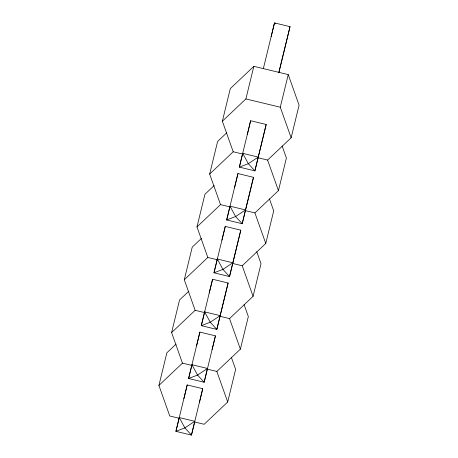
<?xml version="1.0" encoding="UTF-8"?>
<svg xmlns="http://www.w3.org/2000/svg" width="458" height="458" viewBox="0 0 458 458"><rect width="100%" height="100%" fill="white"/><g stroke="black" fill="none" stroke-linecap="round" stroke-linejoin="round"><path stroke-width="0.69" d="M242.694 153.327L248.316 163.689L254.906 170.88L258.238 157.094L242.694 153.327L239.362 167.118L254.906 170.88L266.184 124.484L250.641 120.723L239.362 167.118L248.316 163.689L258.238 157.094L266.184 124.484M230.008 206.174L235.63 216.537L242.213 223.722L245.545 209.936L230.008 206.174L226.676 219.96L242.213 223.722L253.497 177.332L237.954 173.565L226.676 219.96L235.63 216.537L245.545 209.936L253.497 177.332M247.309 134.509L250.641 120.723M217.315 259.016L222.937 269.378L229.527 276.569L232.859 262.783L217.315 259.016L213.983 272.802L229.527 276.569L240.805 230.174L225.267 226.412L213.983 272.802L222.937 269.378L232.859 262.783L240.805 230.174M234.622 187.351L237.954 173.565M204.629 311.864L210.251 322.22L216.834 329.411L220.172 315.625L204.629 311.864L201.297 325.649L216.834 329.411L228.118 283.015L212.575 279.254L201.297 325.649L210.251 322.22L220.172 315.625L228.118 283.015M221.935 240.198L225.267 226.412M271.159 36.686L274.491 22.9L290.029 26.661L278.916 72.364M191.936 364.705L188.604 378.491L204.148 382.258L215.432 335.863L199.888 332.096L188.604 378.491L197.564 375.068L207.48 368.467L191.936 364.705L197.564 375.068L204.148 382.258L207.48 368.467M196.556 345.887L199.888 332.096M209.243 293.04L212.575 279.254M179.25 417.547L175.918 431.339L191.461 435.1L202.739 388.705L187.202 384.943L175.918 431.339L184.872 427.909L194.793 421.314L179.25 417.547L184.872 427.909L191.461 435.1L194.793 421.314M183.864 398.729L187.202 384.943M212.1 349.649L215.432 335.863M199.407 402.49L202.739 388.705M242.837 154.094L233.208 151.775L222.359 121.215L230.305 88.606L253.846 66.324L288.237 74.608L299.085 105.174L291.139 137.784L267.598 160.06L257.969 157.741M230.151 206.942L220.521 204.623L209.667 174.057L217.619 141.448L226.83 132.734M217.458 259.783L207.829 257.465L196.98 226.899L204.926 194.295L214.138 185.576M204.772 312.631L195.142 310.306L184.293 279.746L192.24 247.137L201.451 238.418M192.079 365.473L182.456 363.154L171.601 332.588L179.553 299.984L188.765 291.265M179.393 418.314L169.763 415.996L158.915 385.436L166.861 352.826L176.072 344.107M222.359 121.215L245.894 98.934L253.846 66.324M263.327 68.689L274.491 22.9L275.544 23.787M278.87 72.45L290.029 26.661M291.139 137.784L280.285 107.218L288.237 74.608M245.282 210.588L254.911 212.907L278.447 190.625L286.399 158.016L282.151 146.056M232.59 263.43L242.219 265.749L265.76 243.467L273.707 210.863L269.464 198.904M219.903 316.272L229.532 318.596L253.074 296.315L261.02 263.705L256.772 251.745M207.216 369.119L216.84 371.438L240.381 349.156L248.333 316.552L244.085 304.593M194.524 421.961L204.154 424.28L227.695 402.004L235.641 369.394L231.399 357.435M209.667 174.057L233.208 151.775M196.98 226.899L220.521 204.623M184.293 279.746L207.829 257.465M171.601 332.588L195.142 310.306M158.915 385.436L182.456 363.154M245.894 98.934L280.285 107.218M267.598 160.06L278.447 190.625M254.911 212.907L265.76 243.467M242.219 265.749L253.074 296.315M229.532 318.596L240.381 349.156M216.84 371.438L227.695 402.004"/></g></svg>
